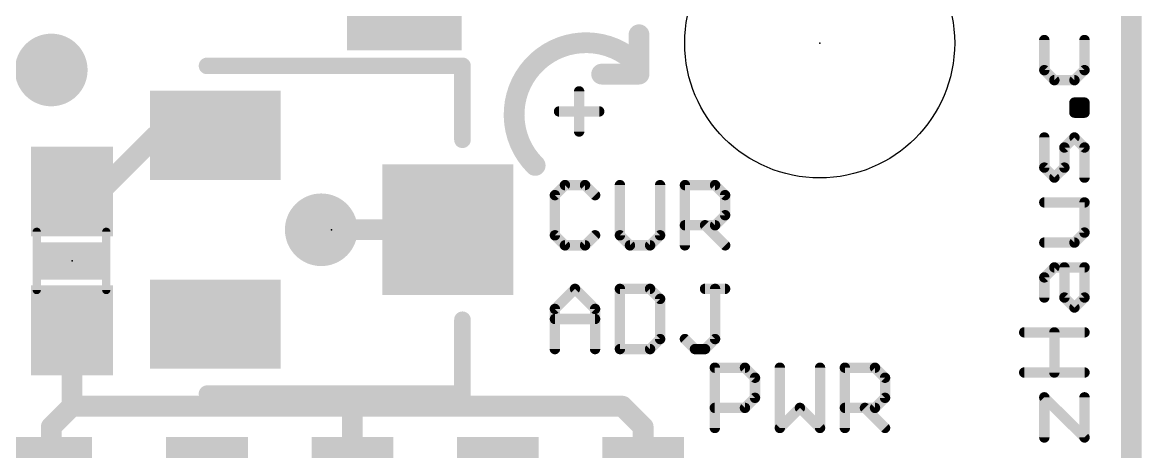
# Model space of a CAD drawing. Extents: x -11.8 to 66.2, y -19.6 to 35.5.
# Drawn here: x 23.27 to 36.96, y 10.24 to 15.49 of the extents above; entities that cross this region are included whole.
import ezdxf

# ---------------------------------------------------------------- set-up
doc = ezdxf.new("R2010")
doc.units = 0
for name, color, linetype in [('1', 12, 'CONTINUOUS'), ('16', 132, 'CONTINUOUS'), ('18', 110, 'CONTINUOUS'), ('20', 53, 'CONTINUOUS'), ('21', 41, 'CONTINUOUS'), ('22', 40, 'CONTINUOUS'), ('23', 53, 'CONTINUOUS'), ('51', 53, 'CONTINUOUS')]:
    doc.layers.add(name, color=color, linetype=linetype)

# ---------------------------------------------------------------- blocks, each defined once
blk = doc.blocks.new('RECT')
blk.add_solid([(-0.5, -0.5), (0.5, -0.5), (-0.5, 0.5), (0.5, 0.5)])
blk = doc.blocks.new('ROUNDV')
at = {"const_width": 0.5}
blk.add_lwpolyline([(0, -0.25, 1), (0, 0.25, 1), (0, -0.25)], format="xyb", dxfattribs=at)

msp = doc.modelspace()

# ---------------------------------------------------------------- linework, layer by layer
at = {"layer": '1', "const_width": 0.254}
for points in [[(36.83, 30.48), (36.83, 0)], [(25.6178, 14.097), (25.6296, 14.1088)], [(24.218, 13.423), (24.892, 14.097)], [(24.892, 14.097), (25.6178, 14.097)], [(23.876, 13.423), (24.218, 13.423)], [(26.924, 12.954), (28.4724, 12.954)], [(23.876, 10.795), (23.876, 11.723)], [(23.622, 10.541), (23.876, 10.795)], [(23.876, 10.795), (27.305, 10.795)], [(27.305, 9.867), (27.305, 10.795)], [(27.305, 10.795), (30.607, 10.795)], [(30.607, 10.795), (30.861, 10.541)], [(23.622, 9.867), (23.622, 10.541)], [(30.861, 10.541), (30.861, 9.867)]]:
    msp.add_lwpolyline(points, dxfattribs=at)
at = {"layer": '1', "const_width": 0.127}
for points in [[(25.6745, 14.0639, 1), (25.5847, 14.1537)], [(24.892, 14.1605, 1), (24.892, 14.0335)], [(24.9369, 14.0521, 1), (24.8471, 14.1419)], [(25.5729, 14.1419, 1), (25.6627, 14.0521)], [(25.6178, 14.0335, 1), (25.6178, 14.1605)], [(23.876, 13.4865, 1), (23.876, 13.3595)], [(24.1731, 13.4679, 1), (24.2629, 13.3781)], [(24.218, 13.3595, 1), (24.218, 13.4865)], [(26.924, 13.0175, 1), (26.924, 12.8905)], [(28.4724, 12.8905, 1), (28.4724, 13.0175)], [(23.9395, 11.723, 1), (23.8125, 11.723)], [(23.876, 10.8585, 1), (23.876, 10.7315)], [(23.8125, 10.795, 1), (23.9395, 10.795)], [(23.9209, 10.7501, 1), (23.8311, 10.8399)], [(27.3685, 10.795, 1), (27.2415, 10.795)], [(27.305, 10.8585, 1), (27.305, 10.7315)], [(27.305, 10.7315, 1), (27.305, 10.8585)], [(30.6519, 10.8399, 1), (30.5621, 10.7501)], [(30.607, 10.7315, 1), (30.607, 10.8585)], [(23.6855, 10.541, 1), (23.5585, 10.541)], [(23.5771, 10.5859, 1), (23.6669, 10.4961)], [(30.9245, 10.541, 1), (30.7975, 10.541)], [(30.8161, 10.4961, 1), (30.9059, 10.5859)]]:
    msp.add_lwpolyline(points, format="xyb", dxfattribs=at)
at = {"layer": '16', "const_width": 0.254}
msp.add_lwpolyline([(36.83, 30.48), (36.83, 0)], dxfattribs=at)
at = {"layer": '20', "const_width": 0.254}
msp.add_lwpolyline([(36.83, 30.48), (36.83, 0)], dxfattribs=at)
at = {"layer": '20'}
msp.add_circle((33.02, 15.24), 1.651, dxfattribs=at)
at = {"layer": '21'}
for points, const_width in [([(36.83, 0), (36.83, 30.48)], 0.254), ([(30.8102, 14.859), (30.8102, 15.3416)], 0.254), ([(35.767, 15.2766), (35.767, 14.908)], 0.127), ([(36.2585, 14.908), (36.2585, 15.2766)], 0.127), ([(28.651, 14.9604), (25.5272, 14.9604)], 0.2032), ([(28.651, 14.0556), (28.651, 14.9604)], 0.2032), ([(30.353, 14.859), (30.8102, 14.859)], 0.254), ([(35.767, 14.908), (35.8899, 14.7851)], 0.127), ([(36.1356, 14.7851), (36.2585, 14.908)], 0.127), ([(35.8899, 14.7851), (36.1356, 14.7851)], 0.127), ([(30.078, 14.6479), (30.078, 14.1564)], 0.127), ([(36.1356, 14.3875), (36.1356, 14.5104)], 0.127), ([(36.1356, 14.5104), (36.2585, 14.5104)], 0.127), ([(36.2585, 14.5104), (36.2585, 14.3875)], 0.127), ([(29.8323, 14.4021), (30.3238, 14.4021)], 0.127), ([(36.2585, 14.3875), (36.1356, 14.3875)], 0.127), ([(35.767, 13.7152), (35.767, 14.0838)], 0.127), ([(36.1356, 14.0838), (36.0128, 13.961)], 0.127), ([(36.2585, 13.961), (36.1356, 14.0838)], 0.127), ([(36.0128, 13.961), (36.0128, 13.7152)], 0.127), ([(36.2585, 13.5923), (36.2585, 13.961)], 0.127), ([(35.8899, 13.5923), (35.767, 13.7152)], 0.127), ([(36.0128, 13.7152), (35.8899, 13.5923)], 0.127), ([(29.9044, 13.5007), (29.7815, 13.3779)], 0.127), ([(30.1501, 13.5007), (29.9044, 13.5007)], 0.127), ([(30.273, 13.3779), (30.1501, 13.5007)], 0.127), ([(30.5767, 13.5007), (30.5767, 12.8864)], 0.127), ([(31.0682, 12.8864), (31.0682, 13.5007)], 0.127), ([(31.3719, 12.7635), (31.3719, 13.5007)], 0.127), ([(31.3719, 13.5007), (31.7405, 13.5007)], 0.127), ([(31.7405, 13.5007), (31.8634, 13.3779)], 0.127), ([(29.7815, 13.3779), (29.7815, 12.8864)], 0.127), ([(31.8634, 13.3779), (31.8634, 13.1321)], 0.127), ([(36.2585, 13.2886), (35.767, 13.2886)], 0.127), ([(36.2585, 12.92), (36.2585, 13.2886)], 0.127), ([(31.8634, 13.1321), (31.7405, 13.0092)], 0.127), ([(31.7405, 13.0092), (31.3719, 13.0092)], 0.127), ([(31.6176, 13.0092), (31.8634, 12.7635)], 0.127), ([(29.7815, 12.8864), (29.9044, 12.7635)], 0.127), ([(30.1501, 12.7635), (30.273, 12.8864)], 0.127), ([(30.5767, 12.8864), (30.6996, 12.7635)], 0.127), ([(30.9453, 12.7635), (31.0682, 12.8864)], 0.127), ([(36.1356, 12.7972), (36.2585, 12.92)], 0.127), ([(29.9044, 12.7635), (30.1501, 12.7635)], 0.127), ([(30.6996, 12.7635), (30.9453, 12.7635)], 0.127), ([(35.767, 12.7972), (36.1356, 12.7972)], 0.127), ([(35.767, 12.3706), (35.8899, 12.4934)], 0.127), ([(35.8899, 12.4934), (36.2585, 12.4934)], 0.127), ([(36.0128, 12.1248), (36.0128, 12.4934)], 0.127), ([(36.2585, 12.4934), (36.2585, 12.1248)], 0.127), ([(35.767, 12.1248), (35.767, 12.3706)], 0.127), ([(29.7815, 11.985), (30.0272, 12.2307)], 0.127), ([(30.0272, 12.2307), (30.273, 11.985)], 0.127), ([(30.5767, 12.2307), (30.5767, 11.4935)], 0.127), ([(30.9453, 12.2307), (30.5767, 12.2307)], 0.127), ([(31.0682, 12.1079), (30.9453, 12.2307)], 0.127), ([(31.6176, 12.2307), (31.8634, 12.2307)], 0.127), ([(31.7405, 11.6164), (31.7405, 12.2307)], 0.127), ([(36.1356, 12.002), (36.0128, 12.1248)], 0.127), ([(36.2585, 12.1248), (36.1356, 12.002)], 0.127), ([(29.7815, 11.4935), (29.7815, 11.985)], 0.127), ([(30.273, 11.985), (30.273, 11.4935)], 0.127), ([(31.0682, 11.6164), (31.0682, 12.1079)], 0.127), ([(28.651, 11.8524), (28.651, 10.9476)], 0.2032), ([(29.7815, 11.8621), (30.273, 11.8621)], 0.127), ([(30.9453, 11.4935), (31.0682, 11.6164)], 0.127), ([(31.3719, 11.6164), (31.4947, 11.4935)], 0.127), ([(31.6176, 11.4935), (31.7405, 11.6164)], 0.127), ([(35.5213, 11.6983), (36.2585, 11.6983)], 0.127), ([(35.8899, 11.2068), (35.8899, 11.6983)], 0.127), ([(30.5767, 11.4935), (30.9453, 11.4935)], 0.127), ([(31.4947, 11.4935), (31.6176, 11.4935)], 0.127), ([(31.7373, 10.5283), (31.7373, 11.2655)], 0.127), ([(31.7373, 11.2655), (32.1059, 11.2655)], 0.127), ([(32.1059, 11.2655), (32.2288, 11.1427)], 0.127), ([(32.5325, 11.2655), (32.5325, 10.5283)], 0.127), ([(33.024, 10.5283), (33.024, 11.2655)], 0.127), ([(33.3277, 10.5283), (33.3277, 11.2655)], 0.127), ([(33.3277, 11.2655), (33.6963, 11.2655)], 0.127), ([(33.6963, 11.2655), (33.8192, 11.1427)], 0.127), ([(36.2585, 11.2068), (35.5213, 11.2068)], 0.127), ([(32.2288, 11.1427), (32.2288, 10.8969)], 0.127), ([(33.8192, 11.1427), (33.8192, 10.8969)], 0.127), ([(28.651, 10.9476), (25.5272, 10.9476)], 0.2032), ([(32.2288, 10.8969), (32.1059, 10.774)], 0.127), ([(33.8192, 10.8969), (33.6963, 10.774)], 0.127), ([(35.767, 10.4116), (35.767, 10.9031)], 0.127), ([(35.767, 10.9031), (36.2585, 10.4116)], 0.127), ([(36.2585, 10.4116), (36.2585, 10.9031)], 0.127), ([(32.1059, 10.774), (31.7373, 10.774)], 0.127), ([(32.5325, 10.5283), (32.7782, 10.774)], 0.127), ([(32.7782, 10.774), (33.024, 10.5283)], 0.127), ([(33.6963, 10.774), (33.3277, 10.774)], 0.127), ([(33.5734, 10.774), (33.8192, 10.5283)], 0.127)]:
    msp.add_lwpolyline(points, dxfattribs=dict(at, const_width=const_width))
for points, const_width in [([(30.8737, 15.3416, 1), (30.7467, 15.3416)], 0.127), ([(30.7848, 14.986, 1), (29.5402, 13.7414)], 0.254), ([(35.7988, 15.2766, 1), (35.7353, 15.2766)], 0.0635), ([(36.2903, 15.2766, 1), (36.2268, 15.2766)], 0.0635), ([(25.5272, 15.0112, 1), (25.5272, 14.9096)], 0.1016), ([(28.7018, 14.9604, 1), (28.6002, 14.9604)], 0.1016), ([(28.651, 14.9096, 1), (28.651, 15.0112)], 0.1016), ([(30.7399, 14.9411, 1), (30.8297, 15.0309)], 0.127), ([(30.353, 14.9225, 1), (30.353, 14.7955)], 0.127), ([(30.7467, 14.859, 1), (30.8737, 14.859)], 0.127), ([(30.8102, 14.7955, 1), (30.8102, 14.9225)], 0.127), ([(35.7353, 14.908, 1), (35.7988, 14.908)], 0.0635), ([(35.7895, 14.9304, 1), (35.7446, 14.8855)], 0.0635), ([(36.2268, 14.908, 1), (36.2903, 14.908)], 0.0635), ([(36.281, 14.8855, 1), (36.236, 14.9304)], 0.0635), ([(35.8899, 14.8169, 1), (35.8899, 14.7534)], 0.0635), ([(35.8674, 14.7627, 1), (35.9123, 14.8076)], 0.0635), ([(36.1132, 14.8076, 1), (36.1581, 14.7627)], 0.0635), ([(36.1356, 14.7534, 1), (36.1356, 14.8169)], 0.0635), ([(30.1098, 14.6479, 1), (30.0463, 14.6479)], 0.0635), ([(36.1674, 14.5104, 1), (36.1039, 14.5104)], 0.0635), ([(36.1356, 14.5422, 1), (36.1356, 14.4787)], 0.0635), ([(36.2903, 14.5104, 1), (36.2268, 14.5104)], 0.0635), ([(36.2585, 14.4787, 1), (36.2585, 14.5422)], 0.0635), ([(29.8323, 14.4339, 1), (29.8323, 14.3704)], 0.0635), ([(30.3238, 14.3704, 1), (30.3238, 14.4339)], 0.0635), ([(36.1356, 14.4193, 1), (36.1356, 14.3558)], 0.0635), ([(36.1039, 14.3875, 1), (36.1674, 14.3875)], 0.0635), ([(36.2268, 14.3875, 1), (36.2903, 14.3875)], 0.0635), ([(36.2585, 14.3558, 1), (36.2585, 14.4193)], 0.0635), ([(28.6002, 14.0556, 1), (28.7018, 14.0556)], 0.1016), ([(30.0463, 14.1564, 1), (30.1098, 14.1564)], 0.0635), ([(35.7988, 14.0838, 1), (35.7353, 14.0838)], 0.0635), ([(36.1581, 14.1063, 1), (36.1132, 14.0614)], 0.0635), ([(36.1581, 14.0614, 1), (36.1132, 14.1063)], 0.0635), ([(36.0445, 13.961, 1), (35.981, 13.961)], 0.0635), ([(35.9903, 13.9834, 1), (36.0352, 13.9385)], 0.0635), ([(36.2903, 13.961, 1), (36.2268, 13.961)], 0.0635), ([(36.236, 13.9385, 1), (36.281, 13.9834)], 0.0635), ([(29.4953, 13.6965, 1), (29.5851, 13.7863)], 0.127), ([(35.7353, 13.7152, 1), (35.7988, 13.7152)], 0.0635), ([(35.7895, 13.7377, 1), (35.7446, 13.6928)], 0.0635), ([(35.981, 13.7152, 1), (36.0445, 13.7152)], 0.0635), ([(36.0352, 13.6928, 1), (35.9903, 13.7377)], 0.0635), ([(29.9044, 13.5325, 1), (29.9044, 13.469)], 0.0635), ([(29.9268, 13.4783, 1), (29.8819, 13.5232)], 0.0635), ([(30.1726, 13.5232, 1), (30.1277, 13.4783)], 0.0635), ([(30.1501, 13.469, 1), (30.1501, 13.5325)], 0.0635), ([(30.6084, 13.5007, 1), (30.5449, 13.5007)], 0.0635), ([(31.0999, 13.5007, 1), (31.0364, 13.5007)], 0.0635), ([(31.3719, 13.5325, 1), (31.3719, 13.469)], 0.0635), ([(31.4036, 13.5007, 1), (31.3401, 13.5007)], 0.0635), ([(31.7629, 13.5232, 1), (31.718, 13.4783)], 0.0635), ([(31.7405, 13.469, 1), (31.7405, 13.5325)], 0.0635), ([(35.8674, 13.6148, 1), (35.9123, 13.5699)], 0.0635), ([(35.8674, 13.5699, 1), (35.9123, 13.6148)], 0.0635), ([(36.2268, 13.5923, 1), (36.2903, 13.5923)], 0.0635), ([(29.759, 13.4003, 1), (29.804, 13.3554)], 0.0635), ([(29.8133, 13.3779, 1), (29.7498, 13.3779)], 0.0635), ([(30.2505, 13.3554, 1), (30.2954, 13.4003)], 0.0635), ([(31.8951, 13.3779, 1), (31.8316, 13.3779)], 0.0635), ([(31.8409, 13.3554, 1), (31.8858, 13.4003)], 0.0635), ([(35.767, 13.3204, 1), (35.767, 13.2569)], 0.0635), ([(36.2903, 13.2886, 1), (36.2268, 13.2886)], 0.0635), ([(36.2585, 13.2569, 1), (36.2585, 13.3204)], 0.0635), ([(31.8316, 13.1321, 1), (31.8951, 13.1321)], 0.0635), ([(31.8858, 13.1097, 1), (31.8409, 13.1546)], 0.0635), ([(31.3719, 13.041, 1), (31.3719, 12.9775)], 0.0635), ([(31.6401, 13.0317, 1), (31.5952, 12.9868)], 0.0635), ([(31.718, 13.0317, 1), (31.7629, 12.9868)], 0.0635), ([(31.7405, 12.9775, 1), (31.7405, 13.041)], 0.0635), ([(29.804, 12.9088, 1), (29.759, 12.8639)], 0.0635), ([(29.7498, 12.8864, 1), (29.8133, 12.8864)], 0.0635), ([(30.2954, 12.8639, 1), (30.2505, 12.9088)], 0.0635), ([(30.5449, 12.8864, 1), (30.6084, 12.8864)], 0.0635), ([(30.5991, 12.9088, 1), (30.5542, 12.8639)], 0.0635), ([(31.0364, 12.8864, 1), (31.0999, 12.8864)], 0.0635), ([(31.0906, 12.8639, 1), (31.0457, 12.9088)], 0.0635), ([(36.2268, 12.92, 1), (36.2903, 12.92)], 0.0635), ([(36.281, 12.8976, 1), (36.236, 12.9425)], 0.0635), ([(29.9044, 12.7953, 1), (29.9044, 12.7317)], 0.0635), ([(29.8819, 12.741, 1), (29.9268, 12.786)], 0.0635), ([(30.1277, 12.786, 1), (30.1726, 12.741)], 0.0635), ([(30.1501, 12.7317, 1), (30.1501, 12.7953)], 0.0635), ([(30.6996, 12.7953, 1), (30.6996, 12.7317)], 0.0635), ([(30.6771, 12.741, 1), (30.722, 12.786)], 0.0635), ([(30.9229, 12.786, 1), (30.9678, 12.741)], 0.0635), ([(30.9453, 12.7317, 1), (30.9453, 12.7953)], 0.0635), ([(31.3401, 12.7635, 1), (31.4036, 12.7635)], 0.0635), ([(31.8409, 12.741, 1), (31.8858, 12.786)], 0.0635), ([(35.767, 12.8289, 1), (35.767, 12.7654)], 0.0635), ([(36.1132, 12.8196, 1), (36.1581, 12.7747)], 0.0635), ([(36.1356, 12.7654, 1), (36.1356, 12.8289)], 0.0635), ([(35.8899, 12.5252, 1), (35.8899, 12.4617)], 0.0635), ([(35.9123, 12.471, 1), (35.8674, 12.5159)], 0.0635), ([(36.0445, 12.4934, 1), (35.981, 12.4934)], 0.0635), ([(36.2903, 12.4934, 1), (36.2268, 12.4934)], 0.0635), ([(36.2585, 12.4617, 1), (36.2585, 12.5252)], 0.0635), ([(35.7988, 12.3706, 1), (35.7353, 12.3706)], 0.0635), ([(35.7446, 12.393, 1), (35.7895, 12.3481)], 0.0635), ([(30.0497, 12.2532, 1), (30.0048, 12.2083)], 0.0635), ([(30.0497, 12.2083, 1), (30.0048, 12.2532)], 0.0635), ([(30.6084, 12.2307, 1), (30.5449, 12.2307)], 0.0635), ([(30.5767, 12.2625, 1), (30.5767, 12.199)], 0.0635), ([(30.9678, 12.2532, 1), (30.9229, 12.2083)], 0.0635), ([(30.9453, 12.199, 1), (30.9453, 12.2625)], 0.0635), ([(31.6176, 12.2625, 1), (31.6176, 12.199)], 0.0635), ([(31.7722, 12.2307, 1), (31.7087, 12.2307)], 0.0635), ([(31.8634, 12.199, 1), (31.8634, 12.2625)], 0.0635), ([(36.0352, 12.1473, 1), (35.9903, 12.1024)], 0.0635), ([(36.281, 12.1024, 1), (36.236, 12.1473)], 0.0635), ([(29.8133, 11.985, 1), (29.7498, 11.985)], 0.0635), ([(30.3047, 11.985, 1), (30.2412, 11.985)], 0.0635), ([(31.0999, 12.1079, 1), (31.0364, 12.1079)], 0.0635), ([(31.0457, 12.0854, 1), (31.0906, 12.1303)], 0.0635), ([(35.7353, 12.1248, 1), (35.7988, 12.1248)], 0.0635), ([(35.981, 12.1248, 1), (36.0445, 12.1248)], 0.0635), ([(36.1132, 12.0244, 1), (36.1581, 11.9795)], 0.0635), ([(36.1132, 11.9795, 1), (36.1581, 12.0244)], 0.0635), ([(36.2268, 12.1248, 1), (36.2903, 12.1248)], 0.0635), ([(28.7018, 11.8524, 1), (28.6002, 11.8524)], 0.1016), ([(29.759, 12.0074, 1), (29.804, 11.9625)], 0.0635), ([(29.7815, 11.8939, 1), (29.7815, 11.8304)], 0.0635), ([(30.2505, 11.9625, 1), (30.2954, 12.0074)], 0.0635), ([(30.273, 11.8304, 1), (30.273, 11.8939)], 0.0635), ([(31.0364, 11.6164, 1), (31.0999, 11.6164)], 0.0635), ([(31.0906, 11.5939, 1), (31.0457, 11.6388)], 0.0635), ([(31.3943, 11.6388, 1), (31.3494, 11.5939)], 0.0635), ([(31.7087, 11.6164, 1), (31.7722, 11.6164)], 0.0635), ([(31.7629, 11.5939, 1), (31.718, 11.6388)], 0.0635), ([(35.5213, 11.73, 1), (35.5213, 11.6665)], 0.0635), ([(35.9216, 11.6983, 1), (35.8581, 11.6983)], 0.0635), ([(36.2585, 11.6665, 1), (36.2585, 11.73)], 0.0635), ([(29.7498, 11.4935, 1), (29.8133, 11.4935)], 0.0635), ([(30.2412, 11.4935, 1), (30.3047, 11.4935)], 0.0635), ([(30.5449, 11.4935, 1), (30.6084, 11.4935)], 0.0635), ([(30.5767, 11.5253, 1), (30.5767, 11.4618)], 0.0635), ([(30.9229, 11.516, 1), (30.9678, 11.471)], 0.0635), ([(30.9453, 11.4618, 1), (30.9453, 11.5253)], 0.0635), ([(31.4947, 11.5253, 1), (31.4947, 11.4618)], 0.0635), ([(31.4723, 11.471, 1), (31.5172, 11.516)], 0.0635), ([(31.5952, 11.516, 1), (31.6401, 11.471)], 0.0635), ([(31.6176, 11.4618, 1), (31.6176, 11.5253)], 0.0635), ([(31.7373, 11.2973, 1), (31.7373, 11.2338)], 0.0635), ([(31.7691, 11.2655, 1), (31.7056, 11.2655)], 0.0635), ([(32.1284, 11.288, 1), (32.0835, 11.2431)], 0.0635), ([(32.1059, 11.2338, 1), (32.1059, 11.2973)], 0.0635), ([(32.5642, 11.2655, 1), (32.5007, 11.2655)], 0.0635), ([(33.0557, 11.2655, 1), (32.9922, 11.2655)], 0.0635), ([(33.3277, 11.2973, 1), (33.3277, 11.2338)], 0.0635), ([(33.3594, 11.2655, 1), (33.2959, 11.2655)], 0.0635), ([(33.7187, 11.288, 1), (33.6738, 11.2431)], 0.0635), ([(33.6963, 11.2338, 1), (33.6963, 11.2973)], 0.0635), ([(35.5213, 11.2385, 1), (35.5213, 11.175)], 0.0635), ([(35.8581, 11.2068, 1), (35.9216, 11.2068)], 0.0635), ([(36.2585, 11.175, 1), (36.2585, 11.2385)], 0.0635), ([(32.2605, 11.1427, 1), (32.197, 11.1427)], 0.0635), ([(32.2063, 11.1202, 1), (32.2512, 11.1651)], 0.0635), ([(33.8509, 11.1427, 1), (33.7874, 11.1427)], 0.0635), ([(33.7967, 11.1202, 1), (33.8416, 11.1651)], 0.0635), ([(25.5272, 10.9984, 1), (25.5272, 10.8968)], 0.1016), ([(28.6002, 10.9476, 1), (28.7018, 10.9476)], 0.1016), ([(28.651, 10.8968, 1), (28.651, 10.9984)], 0.1016), ([(32.2512, 10.8745, 1), (32.2063, 10.9194)], 0.0635), ([(33.8416, 10.8745, 1), (33.7967, 10.9194)], 0.0635), ([(35.7988, 10.9031, 1), (35.7353, 10.9031)], 0.0635), ([(35.7895, 10.9255, 1), (35.7446, 10.8806)], 0.0635), ([(36.2903, 10.9031, 1), (36.2268, 10.9031)], 0.0635), ([(31.7373, 10.8058, 1), (31.7373, 10.7423)], 0.0635), ([(32.0835, 10.7965, 1), (32.1284, 10.7516)], 0.0635), ([(32.1059, 10.7423, 1), (32.1059, 10.8058)], 0.0635), ([(32.197, 10.8969, 1), (32.2605, 10.8969)], 0.0635), ([(32.8007, 10.7965, 1), (32.7558, 10.7516)], 0.0635), ([(32.8007, 10.7516, 1), (32.7558, 10.7965)], 0.0635), ([(33.3277, 10.8058, 1), (33.3277, 10.7423)], 0.0635), ([(33.5959, 10.7965, 1), (33.551, 10.7516)], 0.0635), ([(33.6738, 10.7965, 1), (33.7187, 10.7516)], 0.0635), ([(33.6963, 10.7423, 1), (33.6963, 10.8058)], 0.0635), ([(33.7874, 10.8969, 1), (33.8509, 10.8969)], 0.0635), ([(31.7056, 10.5283, 1), (31.7691, 10.5283)], 0.0635), ([(32.51, 10.5508, 1), (32.5549, 10.5058)], 0.0635), ([(32.5007, 10.5283, 1), (32.5642, 10.5283)], 0.0635), ([(32.9922, 10.5283, 1), (33.0557, 10.5283)], 0.0635), ([(33.0015, 10.5058, 1), (33.0464, 10.5508)], 0.0635), ([(33.2959, 10.5283, 1), (33.3594, 10.5283)], 0.0635), ([(33.7967, 10.5058, 1), (33.8416, 10.5508)], 0.0635), ([(35.7353, 10.4116, 1), (35.7988, 10.4116)], 0.0635), ([(36.2268, 10.4116, 1), (36.2903, 10.4116)], 0.0635), ([(36.236, 10.3891, 1), (36.281, 10.434)], 0.0635)]:
    msp.add_lwpolyline(points, format="xyb", dxfattribs=dict(at, const_width=const_width))
at = {"layer": '22', "const_width": 0.254}
msp.add_lwpolyline([(36.83, 0), (36.83, 30.48)], dxfattribs=at)
at = {"layer": '23'}
for p in [(33.02, 15.24), (27.051, 12.954), (23.876, 12.573)]:
    msp.add_point(p, dxfattribs=at)
at = {"layer": '51', "const_width": 0.1016}
for points in [[(23.444, 12.217), (23.444, 12.929)], [(24.295, 12.217), (24.295, 12.929)]]:
    msp.add_lwpolyline(points, dxfattribs=at)
at = {"layer": '51', "const_width": 0.0508}
for points in [[(23.4694, 12.929, 1), (23.4186, 12.929)], [(24.3204, 12.929, 1), (24.2696, 12.929)], [(23.4186, 12.217, 1), (23.4694, 12.217)], [(24.2696, 12.217, 1), (24.3204, 12.217)]]:
    msp.add_lwpolyline(points, format="xyb", dxfattribs=at)

# ---------------------------------------------------------------- block references
at = {"layer": '1', "rotation": 270}
for p, xscale, yscale in [((27.94, 16.65), 3, 1.4), ((25.6296, 14.1088), 1.0922, 1.6002), ((28.4724, 12.954), 1.6002, 1.6002), ((25.6296, 11.7992), 1.0922, 1.6002)]:
    msp.add_blockref('RECT', p, dxfattribs=dict(at, xscale=xscale, yscale=yscale))
at = {"layer": '1', "xscale": 1.1, "rotation": 90}
for p in [(23.876, 13.423), (23.876, 11.723), (23.622, 9.867), (25.527, 9.867), (27.305, 9.867), (29.083, 9.867), (30.861, 9.867)]:
    msp.add_blockref('RECT', p, dxfattribs=at)
at = {"layer": '18', "xscale": 0.889, "yscale": 0.889}
for p in [(23.622, 14.9098), (23.622, 14.9098), (26.924, 12.954), (26.924, 12.954)]:
    msp.add_blockref('ROUNDV', p, dxfattribs=at)
at = {"layer": '21', "xscale": 0.4572, "yscale": 0.762, "rotation": 90}
msp.add_blockref('RECT', (23.876, 12.573), dxfattribs=at)
at = {"layer": '51'}
for p, xscale, yscale, rotation in [((27.94, 15.7), 0.6, 0.7, 270), ((23.8709, 13.1532), 0.5001, 0.95, 90), ((23.8709, 11.9848), 0.5001, 0.95, 90)]:
    msp.add_blockref('RECT', p, dxfattribs=dict(at, xscale=xscale, yscale=yscale, rotation=rotation))

doc.saveas('drawing.dxf')
